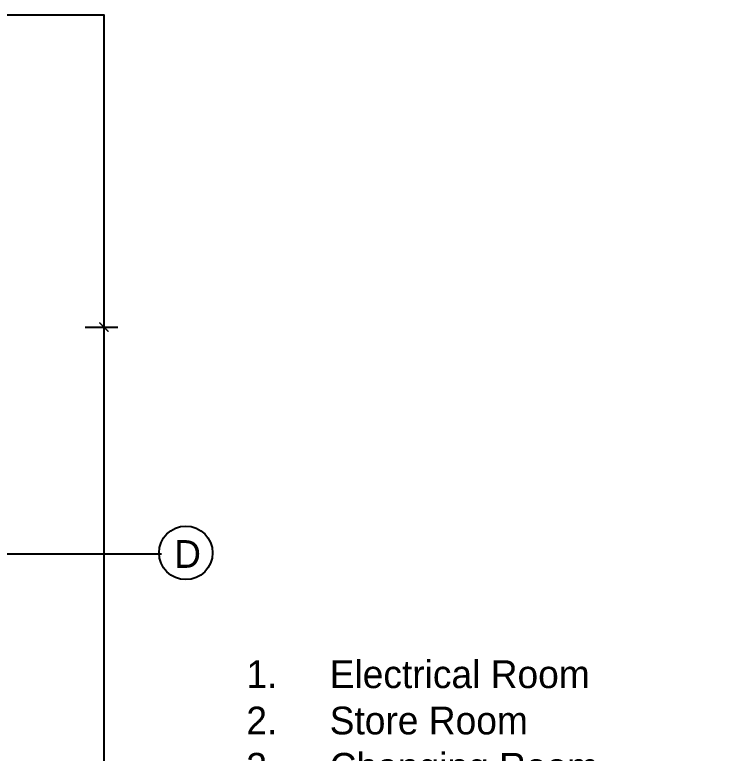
# Model space of a CAD drawing. Header units: millimetres. Extents: x 173236 to 801264, y -94969 to 615039.
# Drawn here: x 656113 to 663840, y 102687 to 110668 of the extents above; entities that cross this region are included whole.
import ezdxf
from ezdxf.enums import TextEntityAlignment as Align

# ---------------------------------------------------------------- set-up
doc = ezdxf.new("R2010")
doc.units = ezdxf.units.MM
doc.header["$MEASUREMENT"] = 0
doc.header["$PDMODE"] = 2
doc.layers.add('00-Def-points', color=7, linetype='Continuous', plot=False)
for name, color, linetype in [('VOX-A-ANNO-DIMS', 160, 'Continuous'), ('VOX-A-ANNO-GRID', 253, 'Continuous'), ('VOX-A-ANNO-GRID-LINE', 254, 'Continuous'), ('VOX-A-ANNO-TEXT', 30, 'Continuous')]:
    doc.layers.add(name, color=color, linetype=linetype)
doc.styles.add('1.5 mm Rotis Annotative', font='', dxfattribs={"height": 1.5})
doc.styles.add('3 mm Rotis Annotative', font='', dxfattribs={"height": 3})
doc.styles.get('1.5 mm Rotis Annotative').set_extended_font_data('Rotis Sans Serif')
doc.styles.get('3 mm Rotis Annotative').set_extended_font_data('Rotis Sans Serif')
doc.dimstyles.new('1.5 mm Rotis Annotative', dxfattribs={"dimtxt": 1.5, "dimasz": 1, "dimexe": 1.5, "dimexo": 0, "dimgap": 1, "dimtad": 1, "dimdec": 0, "dimrnd": 5, "dimzin": 0, "dimdsep": 46, "dimtxsty": '1.5 mm Rotis Annotative', "dimblk": 'ARCHTICK', "dimcen": 0.09, "dimdle": 1, "dimadec": 0, "dimazin": 0, "dimtfac": 1, "dimtdec": 0, "dimtofl": 0, "dimtmove": 1, "dimatfit": 3, "dimfxl": 2, "dimfxlon": 1, "dimtolj": 1, "dimtzin": 0, "dimarcsym": 0})

# ---------------------------------------------------------------- blocks, each defined once
blk = doc.blocks.new('VOX-A-GRID-TAG')
at = {"layer": 'VOX-A-ANNO-GRID'}
blk.add_circle((0, 0), 1.447, dxfattribs=at)
at = {"layer": 'VOX-A-ANNO-GRID', "style": '1.5 mm Rotis Annotative'}
blk.add_attdef('O1', text='', height=1.5, dxfattribs=at).set_placement((0.097, -0.81), align=Align.CENTER)
blk = doc.blocks.new('dd')
at = {"layer": 'VOX-A-ANNO-GRID-LINE', "transparency": 33554610}
blk.add_line((725773.9, 159771.3), (698032.9, 159771.3), dxfattribs=at)
at = {"xscale": 199.8152530431017, "yscale": 199.8152530431017, "zscale": 199.8152530431017}
blk.add_blockref('VOX-A-GRID-TAG', (726035.4, 159783.7), dxfattribs=at).add_auto_attribs({'O1': 'D'})
blk = doc.blocks.new('_ArchTick')
at = {"color": 0, "linetype": 'ByBlock', "const_width": 0.15}
blk.add_lwpolyline([(-0.5, -0.5), (0.5, 0.5)], dxfattribs=at)
blk = doc.blocks.new('*D437')
at = {"layer": 'Defpoints', "color": 0, "transparency": 16777216}
for p in [(654373.1, 174013.7), (654373.1, 159645.6), (657199.6, 159645.6)]:
    blk.add_point(p, dxfattribs=at)
at = {"layer": 'VOX-A-ANNO-DIMS', "color": 0, "lineweight": -2, "transparency": 16777216}
for p, q in [((657199.6, 174113.7), (657199.6, 159545.6)), ((656999.6, 174013.7), (657349.6, 174013.7)), ((656999.6, 159645.6), (657349.6, 159645.6))]:
    blk.add_line(p, q, dxfattribs=at)
at = {"layer": 'VOX-A-ANNO-DIMS', "color": 0, "lineweight": -2, "transparency": 16777216, "xscale": 100, "yscale": 100, "zscale": 100}
for p, rotation in [((657199.6, 174013.7), 90), ((657199.6, 159645.6), 270)]:
    blk.add_blockref('_ArchTick', p, dxfattribs=dict(at, rotation=rotation))
at = {"layer": 'VOX-A-ANNO-DIMS', "color": 0, "transparency": 16777216, "insert": (657023.4, 166829.7), "char_height": 150, "attachment_point": 5, "rotation": 90, "style": '1.5 mm Rotis Annotative'}
blk.add_mtext('\\A1;14370', dxfattribs=at)
blk = doc.blocks.new('DIM')
at = {"layer": '00-Def-points'}
blk.add_lwpolyline([(632074.5, 177389.1), (657199.6, 177389.1), (657199.6, 155864.9), (632074.5, 155864.9)], close=True, dxfattribs=at)
at = {"layer": 'VOX-A-ANNO-DIMS'}
dim = blk.add_aligned_dim(p1=(654373.1, 174013.7), p2=(654373.1, 159645.6), distance=2826.5, dimstyle='1.5 mm Rotis Annotative', dxfattribs=at)
dim.commit()
dim.dimension.update_dxf_attribs({"geometry": '*D437', "text_midpoint": (657023.4, 166829.7)})

msp = doc.modelspace()

# ---------------------------------------------------------------- block references
msp.add_blockref('DIM', (-125, -66721.2))
at = {"layer": 'VOX-A-ANNO-GRID-LINE'}
msp.add_blockref('dd', (-68075.9, -54931.2), dxfattribs=at)

# ---------------------------------------------------------------- texts
at = {"layer": 'VOX-A-ANNO-TEXT', "insert": (658313.7, 103690.8), "char_height": 300, "attachment_point": 1, "style": '3 mm Rotis Annotative'}
msp.add_mtext_dynamic_manual_height_columns('\\pxi-3,l4,t4;1.^IElectrical Room\\P2.^IStore Room\\P3.^IChanging Room\\P4.^IShoe Changing+Locker\\P5.^IReception/ Waiting Area\\P6.^ICounselling Room\\P7.^IShoe Rack\\P8.^IElectrical Room\\P9.^IWC\\P10.^IGym Room\\P11.^IEquipment Room\\P12.^IWard\\P13.^ICabin', width=18461.383, gutter_width=1000, heights=[11277.6], dxfattribs=at)

doc.saveas('drawing.dxf')
